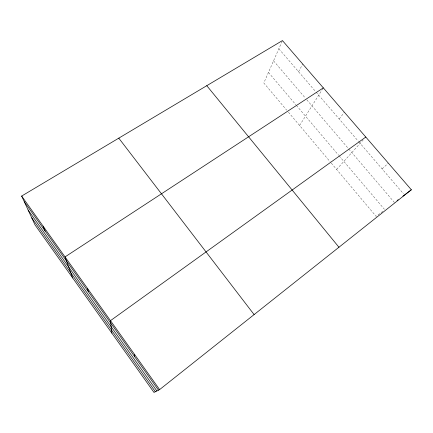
<?xml version="1.0" encoding="UTF-8"?>
<svg xmlns="http://www.w3.org/2000/svg" width="433" height="433" viewBox="0 0 433 433"><rect width="100%" height="100%" fill="white"/><g stroke="black" fill="none" stroke-linecap="round" stroke-linejoin="round"><path stroke-width="0.32" stroke-dasharray="2.17 1.62" d="M282.197 41.157L263.821 82.974L286.716 110.166M298.597 71.764L302.694 64.003M299.604 125.473L322.975 88.446M339.234 119.037L344.359 112.234M336.62 169.444L363.19 139.962M382.09 168.897L388.347 163.144M382.783 211.331L376.115 216.359L330.541 162.223M278.841 48.783L315.662 91.617M316.101 92.126L358.389 141.326M358.827 141.835L403.61 193.93M273.553 60.831L305.086 97.788M306.808 99.806L348.332 148.47M348.765 148.984L394.452 202.525M268.455 72.43L295.934 104.862M296.367 105.376L338.693 155.328M339.12 155.837L384.401 209.274M288.438 112.207L330.108 161.709"/><path stroke-width="0.65" d="M134.338 356.24L134.744 354.697M159.62 389.592L411.35 189.773L282.451 40.572L21.65 196.057L35.024 224.922L153.98 392.428L159.62 389.592L21.65 196.057M397.093 200.533L398.149 199.732M402.901 196.149L411.35 189.773M365.804 137.055L110.475 320.658L111.882 333.145M323.327 87.888L65.031 256.91L72.684 277.948M206.774 85.691L338.952 247.243M118.783 138.149L254.111 314.591M24.291 201.756L158.5 390.155M28.118 210.021L156.881 390.972M31.755 217.869L155.35 391.741M43.089 226.134L45.178 231.081M87.488 288.41L88.397 291.75"/></g></svg>
